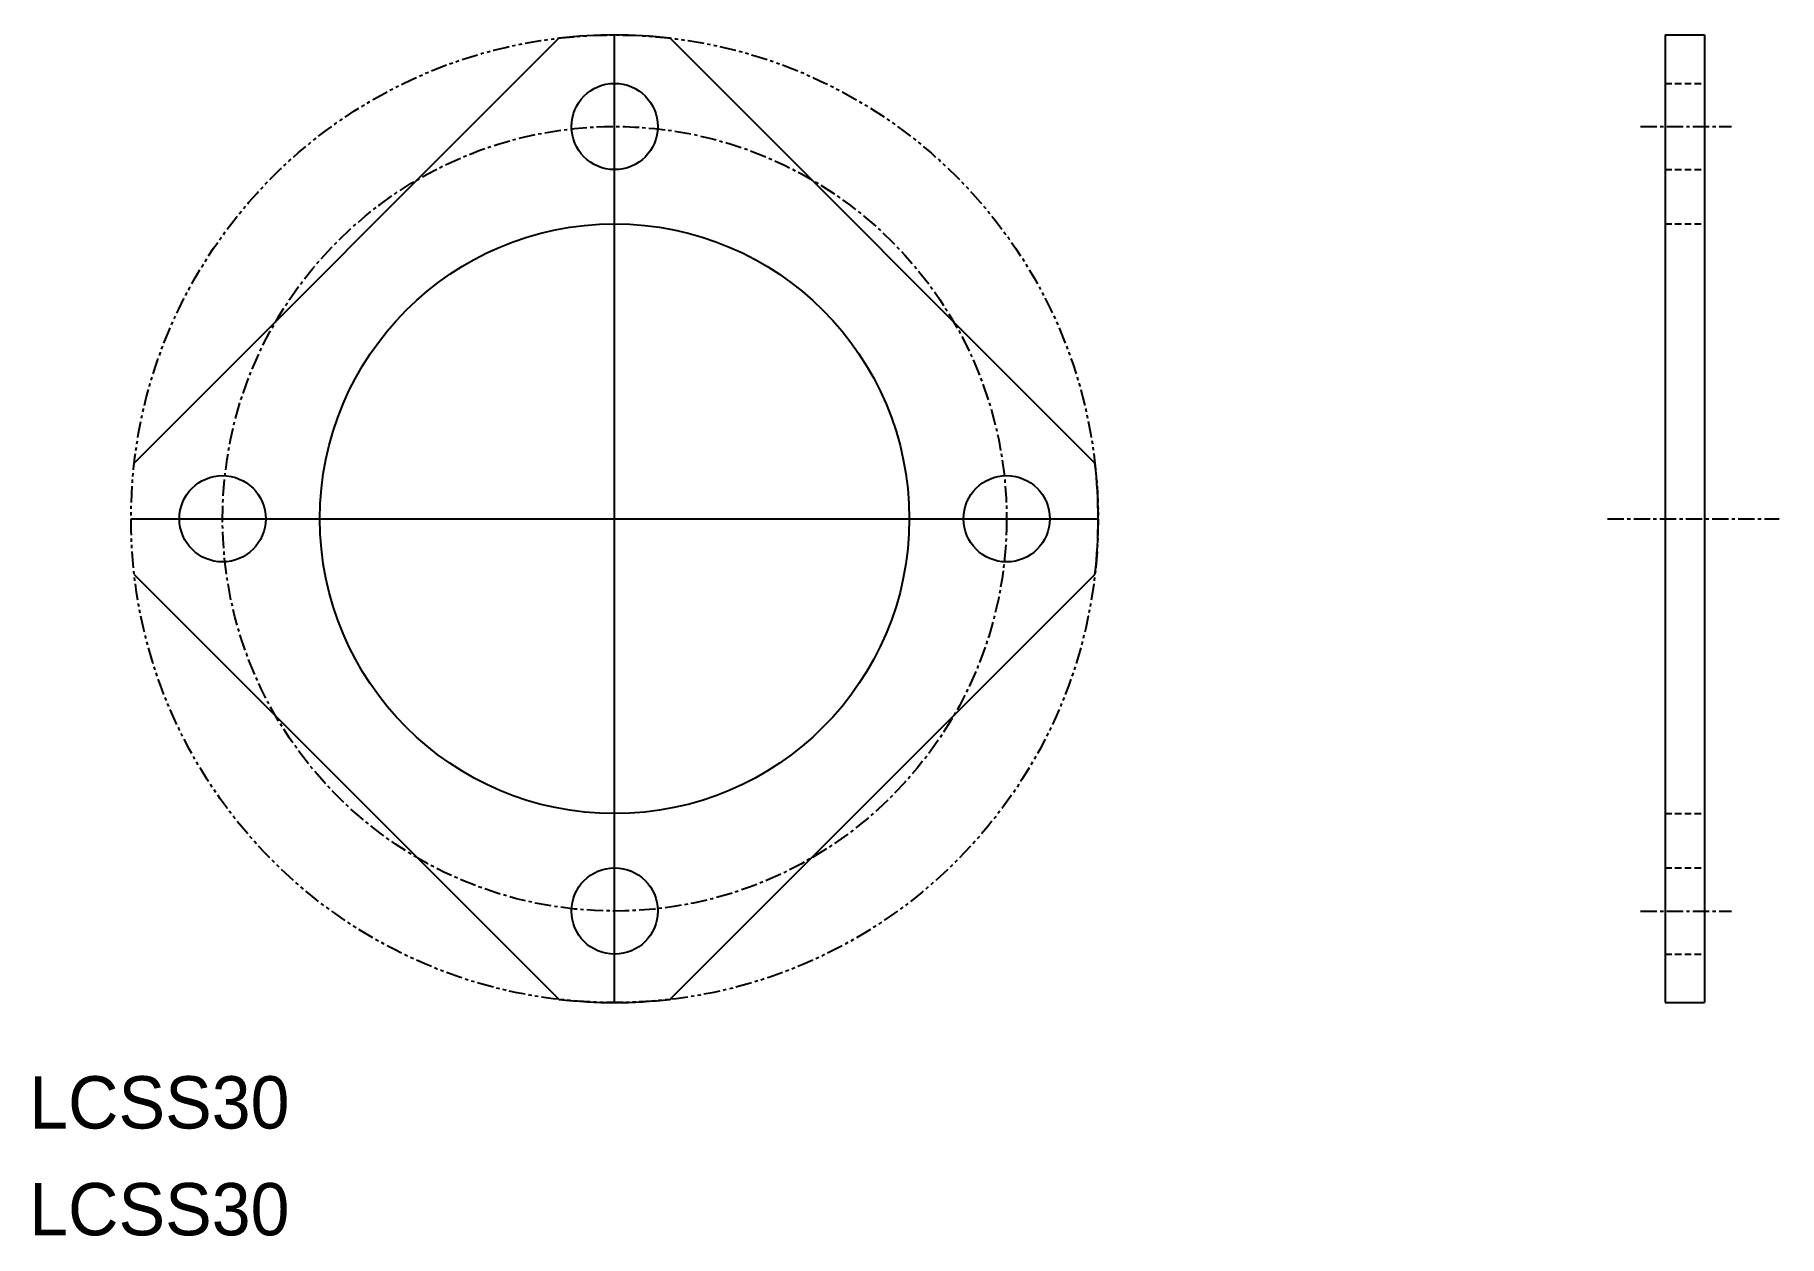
# Model space of a CAD drawing. Extents: x 90 to 224, y 17 to 109.
import ezdxf

# ---------------------------------------------------------------- set-up
doc = ezdxf.new("R2010")
doc.units = 0
for name, pattern in [('CENTER', [2, 1.25, -0.25, 0.25, -0.25]), ('DASHED', [0.75, 0.5, -0.25]), ('PHANTOM', [2.5, 1.25, -0.25, 0.25, -0.25, 0.25, -0.25])]:
    doc.linetypes.add(name, pattern=pattern)
doc.layers.get('0').update_dxf_attribs({"linetype": 'CONTINUOUS'})
doc.layers.add('CENTER', color=1, linetype='CENTER')

msp = doc.modelspace()

# ---------------------------------------------------------------- linework, layer by layer
at = {"color": 7, "linetype": 'CONTINUOUS'}
for p, q in [((97.81, 76.45), (130.31, 108.95)), ((134.57, 35.19), (134.57, 109.19)), ((138.83, 108.95), (171.32, 76.45)), ((214.96, 109.19), (217.96, 109.19)), ((214.96, 109.19), (214.96, 35.19)), ((217.96, 109.19), (217.96, 35.19)), ((97.57, 72.19), (171.57, 72.19)), ((97.81, 67.94), (130.31, 35.44)), ((138.83, 35.44), (171.32, 67.94)), ((214.96, 35.19), (217.96, 35.19))]:
    msp.add_line(p, q, dxfattribs=at)
at = {"color": 3, "linetype": 'DASHED'}
for p, q in [((214.96, 105.49), (217.96, 105.49)), ((214.96, 98.89), (217.96, 98.89)), ((214.96, 94.74), (217.96, 94.74)), ((214.96, 49.64), (217.96, 49.64)), ((214.96, 45.49), (217.96, 45.49)), ((214.96, 38.89), (217.96, 38.89))]:
    msp.add_line(p, q, dxfattribs=at)
at = {"color": 3, "linetype": 'PHANTOM'}
msp.add_circle((134.57, 72.19), 37, dxfattribs=at)
at = {"color": 7, "linetype": 'CONTINUOUS'}
for centre, radius in [((134.57, 102.19), 3.3), ((134.57, 72.19), 22.55), ((104.57, 72.19), 3.3), ((164.57, 72.19), 3.3), ((134.57, 42.19), 3.3)]:
    msp.add_circle(centre, radius, dxfattribs=at)
for start, end in [(83.3917, 96.6083), (353.3917, 6.6083), (263.3917, 276.6083)]:
    msp.add_arc((134.57, 72.19), 37, start, end, dxfattribs=at)
at = {"layer": 'CENTER', "color": 1, "linetype": 'CENTER'}
for p, q in [((213.08, 102.19), (220.04, 102.19)), ((210.55, 72.19), (223.68, 72.19)), ((213.08, 42.19), (220.04, 42.19))]:
    msp.add_line(p, q, dxfattribs=at)
msp.add_circle((134.57, 72.19), 30, dxfattribs=at)

# ---------------------------------------------------------------- texts
at = {"color": 7, "linetype": 'CONTINUOUS'}
for p in [(89.77, 25.56), (89.77, 17.39)]:
    msp.add_text('LCSS30', height=4, dxfattribs=at).set_placement(p)

doc.saveas('drawing.dxf')
